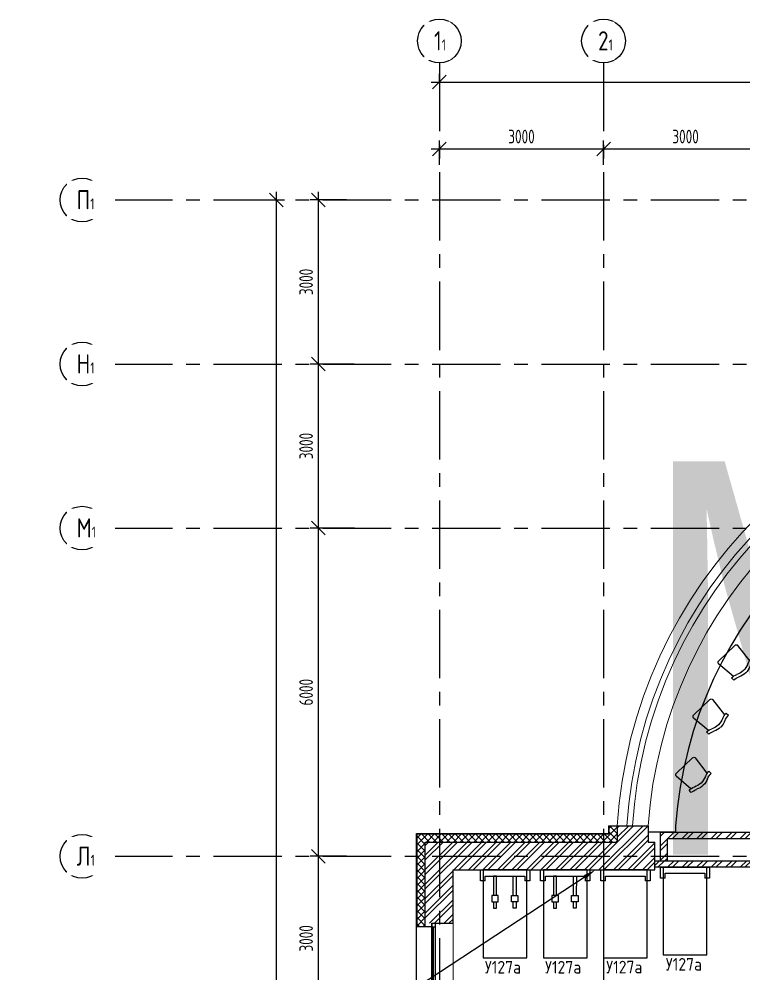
# Model space of a CAD drawing. Header units: millimetres. Extents: x -106726 to 8952771, y -150083 to 686385.
# Drawn here: x -14116 to -864, y 301245 to 318700 of the extents above; entities that cross this region are included whole.
import ezdxf
from ezdxf import colors
from ezdxf.entities.mleader import LeaderData, LeaderLine
from ezdxf.enums import TextEntityAlignment as Align
from ezdxf.math import Vec2, Vec3

# ---------------------------------------------------------------- set-up
doc = ezdxf.new("R2018")
doc.units = ezdxf.units.MM
doc.linetypes.add('CENTER', pattern=[2, 1.25, -0.25, 0.25, -0.25])
doc.layers.get('Defpoints').update_dxf_attribs({"color": 8})
doc.layers.add('АР_Названия помещений', color=124, linetype='Continuous', lineweight=5, plot=False)
doc.layers.add('АР_новое окно', color=160, linetype='Continuous')
doc.layers.add('АР_Номер помещения', color=1, linetype='Continuous', lineweight=25)
doc.layers.add('ТХ_мебель_библ', color=250, linetype='Continuous', lineweight=13)
doc.styles.add('ISOCPEUR', font='isocpeur.ttf', dxfattribs={"width": 0.7})
doc.styles.add('ISOCPEUR_1', font='isocpeur.ttf', dxfattribs={"width": 0.9, "height": 250})
doc.styles.get("Standard").update_dxf_attribs({"font": 'arial.ttf'})
doc.styles.add('ГОСТ 2.304', font='isocpeur.ttf', dxfattribs={"width": 0.7})
doc.dimstyles.new('СПДС', dxfattribs={"dimscale": 100, "dimtxt": 2.5, "dimasz": 2.5, "dimexe": 1.5, "dimexo": 0, "dimgap": 1, "dimtad": 1, "dimdec": 0, "dimrnd": 1, "dimtxsty": 'ГОСТ 2.304', "dimblk": 'OBLIQUE', "dimcen": 2.5, "dimdle": 1.5, "dimadec": 0, "dimazin": 2, "dimtfac": 0.75, "dimtdec": 0, "dimtmove": 1, "dimatfit": 3, "dimfxl": 1, "dimtolj": 1, "dimarcsym": 1})

# ---------------------------------------------------------------- blocks, each defined once
blk = doc.blocks.new('_Oblique')
at = {"color": 8, "linetype": 'ByBlock', "lineweight": -2}
blk.add_line((-0.5, -0.5), (0.5, 0.5), dxfattribs=at)
blk = doc.blocks.new('*D878')
at = {"color": 8, "lineweight": -2, "ltscale": 100, "transparency": 16777216}
for p, q in [((-8643, 300245), (-8643, 303545)), ((-8131, 303395), (-8793, 303395)), ((-7988, 300395), (-8793, 300395))]:
    blk.add_line(p, q, dxfattribs=at)
at = {"layer": 'Defpoints', "color": 0, "ltscale": 100, "transparency": 16777216}
for p in [(-8643, 303395), (-8131, 303395), (-7988, 300395)]:
    blk.add_point(p, dxfattribs=at)
at = {"color": 8, "lineweight": -2, "ltscale": 100, "transparency": 16777216, "xscale": 250, "yscale": 250, "zscale": 250}
for p, rotation in [((-8643, 303395), 90), ((-8643, 300395), 270)]:
    blk.add_blockref('_Oblique', p, dxfattribs=dict(at, rotation=rotation))
at = {"color": 8, "ltscale": 100, "transparency": 16777216, "insert": (-8868, 301895), "char_height": 250, "attachment_point": 5, "rotation": 90, "style": 'ГОСТ 2.304'}
blk.add_mtext('\\A1;3000', dxfattribs=at)
blk = doc.blocks.new('*D879')
at = {"color": 8, "lineweight": -2, "ltscale": 100, "transparency": 16777216}
for p, q in [((-8643, 303245), (-8643, 309545)), ((-7983, 309395), (-8793, 309395)), ((-8131, 303395), (-8793, 303395))]:
    blk.add_line(p, q, dxfattribs=at)
at = {"layer": 'Defpoints', "color": 0, "ltscale": 100, "transparency": 16777216}
for p in [(-8643, 309395), (-7983, 309395), (-8131, 303395)]:
    blk.add_point(p, dxfattribs=at)
at = {"color": 8, "lineweight": -2, "ltscale": 100, "transparency": 16777216, "xscale": 250, "yscale": 250, "zscale": 250}
for p, rotation in [((-8643, 309395), 90), ((-8643, 303395), 270)]:
    blk.add_blockref('_Oblique', p, dxfattribs=dict(at, rotation=rotation))
at = {"color": 8, "ltscale": 100, "transparency": 16777216, "insert": (-8868, 306395), "char_height": 250, "attachment_point": 5, "rotation": 90, "style": 'ГОСТ 2.304'}
blk.add_mtext('\\A1;6000', dxfattribs=at)
blk = doc.blocks.new('*D880')
at = {"color": 8, "lineweight": -2, "ltscale": 100, "transparency": 16777216}
for p, q in [((-8643, 309245), (-8643, 312545)), ((-8131, 312395), (-8793, 312395)), ((-7988, 309395), (-8793, 309395))]:
    blk.add_line(p, q, dxfattribs=at)
at = {"layer": 'Defpoints', "color": 0, "ltscale": 100, "transparency": 16777216}
for p in [(-8643, 312395), (-8131, 312395), (-7988, 309395)]:
    blk.add_point(p, dxfattribs=at)
at = {"color": 8, "lineweight": -2, "ltscale": 100, "transparency": 16777216, "xscale": 250, "yscale": 250, "zscale": 250}
for p, rotation in [((-8643, 312395), 90), ((-8643, 309395), 270)]:
    blk.add_blockref('_Oblique', p, dxfattribs=dict(at, rotation=rotation))
at = {"color": 8, "ltscale": 100, "transparency": 16777216, "insert": (-8868, 310895), "char_height": 250, "attachment_point": 5, "rotation": 90, "style": 'ГОСТ 2.304'}
blk.add_mtext('\\A1;3000', dxfattribs=at)
blk = doc.blocks.new('*D881')
at = {"color": 8, "lineweight": -2, "ltscale": 100, "transparency": 16777216}
for p, q in [((-8643, 312245), (-8643, 315545)), ((-8131, 315395), (-8793, 315395)), ((-7988, 312395), (-8793, 312395))]:
    blk.add_line(p, q, dxfattribs=at)
at = {"layer": 'Defpoints', "color": 0, "ltscale": 100, "transparency": 16777216}
for p in [(-8643, 315395), (-8131, 315395), (-7988, 312395)]:
    blk.add_point(p, dxfattribs=at)
at = {"color": 8, "lineweight": -2, "ltscale": 100, "transparency": 16777216, "xscale": 250, "yscale": 250, "zscale": 250}
for p, rotation in [((-8643, 315395), 90), ((-8643, 312395), 270)]:
    blk.add_blockref('_Oblique', p, dxfattribs=dict(at, rotation=rotation))
at = {"color": 8, "ltscale": 100, "transparency": 16777216, "insert": (-8868, 313895), "char_height": 250, "attachment_point": 5, "rotation": 90, "style": 'ГОСТ 2.304'}
blk.add_mtext('\\A1;3000', dxfattribs=at)
blk = doc.blocks.new('*D882')
at = {"color": 8, "lineweight": -2, "ltscale": 100, "transparency": 16777216}
for p, q in [((-9413, 315545), (-9413, 267330)), ((-9469, 315395), (-9263, 315395)), ((-9469, 267480), (-9263, 267480))]:
    blk.add_line(p, q, dxfattribs=at)
at = {"layer": 'Defpoints', "color": 0, "ltscale": 100, "transparency": 16777216}
for p in [(-9469, 315395), (-9469, 267480), (-9413, 267480)]:
    blk.add_point(p, dxfattribs=at)
at = {"color": 8, "lineweight": -2, "ltscale": 100, "transparency": 16777216, "xscale": 250, "yscale": 250, "zscale": 250}
for p, rotation in [((-9413, 315395), 90), ((-9413, 267480), 270)]:
    blk.add_blockref('_Oblique', p, dxfattribs=dict(at, rotation=rotation))
at = {"color": 8, "ltscale": 100, "transparency": 16777216, "insert": (-9638, 291438), "char_height": 250, "attachment_point": 5, "rotation": 90, "style": 'ГОСТ 2.304'}
blk.add_mtext('\\A1;47915', dxfattribs=at)
blk = doc.blocks.new('*D890')
at = {"color": 8, "lineweight": -2, "ltscale": 100, "transparency": 16777216}
for p, q in [((-6430, 316034), (-6430, 316478)), ((-3430, 316034), (-3430, 316478)), ((-6580, 316328), (-3280, 316328))]:
    blk.add_line(p, q, dxfattribs=at)
at = {"layer": 'Defpoints', "color": 0, "ltscale": 100, "transparency": 16777216}
for p in [(-3430, 316328), (-6430, 316034), (-3430, 316034)]:
    blk.add_point(p, dxfattribs=at)
at = {"color": 8, "lineweight": -2, "ltscale": 100, "transparency": 16777216, "xscale": 250, "yscale": 250, "zscale": 250, "rotation": 180}
blk.add_blockref('_Oblique', (-6430, 316328), dxfattribs=at)
at = {"color": 8, "lineweight": -2, "ltscale": 100, "transparency": 16777216, "xscale": 250, "yscale": 250, "zscale": 250}
blk.add_blockref('_Oblique', (-3430, 316328), dxfattribs=at)
at = {"color": 8, "ltscale": 100, "transparency": 16777216, "insert": (-4930, 316553), "char_height": 250, "attachment_point": 5, "style": 'ГОСТ 2.304'}
blk.add_mtext('\\A1;3000', dxfattribs=at)
blk = doc.blocks.new('*D891')
at = {"color": 8, "lineweight": -2, "ltscale": 100, "transparency": 16777216}
for p, q in [((-430, 317298), (-430, 316178)), ((-3430, 316034), (-3430, 316478)), ((-3580, 316328), (-280, 316328))]:
    blk.add_line(p, q, dxfattribs=at)
at = {"layer": 'Defpoints', "color": 0, "ltscale": 100, "transparency": 16777216}
for p in [(-430, 317298), (-430, 316328), (-3430, 316034)]:
    blk.add_point(p, dxfattribs=at)
at = {"color": 8, "lineweight": -2, "ltscale": 100, "transparency": 16777216, "xscale": 250, "yscale": 250, "zscale": 250, "rotation": 180}
blk.add_blockref('_Oblique', (-3430, 316328), dxfattribs=at)
at = {"color": 8, "lineweight": -2, "ltscale": 100, "transparency": 16777216, "xscale": 250, "yscale": 250, "zscale": 250}
blk.add_blockref('_Oblique', (-430, 316328), dxfattribs=at)
at = {"color": 8, "ltscale": 100, "transparency": 16777216, "insert": (-1930, 316553), "char_height": 250, "attachment_point": 5, "style": 'ГОСТ 2.304'}
blk.add_mtext('\\A1;3000', dxfattribs=at)
blk = doc.blocks.new('*D874')
at = {"color": 8, "lineweight": -2, "ltscale": 100, "transparency": 16777216}
for p, q in [((-6430, 317550), (-6430, 317700)), ((57080, 317550), (57080, 317700)), ((-6580, 317550), (57230, 317550))]:
    blk.add_line(p, q, dxfattribs=at)
at = {"layer": 'Defpoints', "color": 0, "ltscale": 100, "transparency": 16777216}
for p in [(-6430, 317550), (57080, 317550), (57080, 317550)]:
    blk.add_point(p, dxfattribs=at)
at = {"color": 8, "lineweight": -2, "ltscale": 100, "transparency": 16777216, "xscale": 250, "yscale": 250, "zscale": 250, "rotation": 180}
blk.add_blockref('_Oblique', (-6430, 317550), dxfattribs=at)
at = {"color": 8, "lineweight": -2, "ltscale": 100, "transparency": 16777216, "xscale": 250, "yscale": 250, "zscale": 250}
blk.add_blockref('_Oblique', (57080, 317550), dxfattribs=at)
at = {"color": 8, "ltscale": 100, "transparency": 16777216, "insert": (25325, 317775), "char_height": 250, "attachment_point": 5, "style": 'ГОСТ 2.304'}
blk.add_mtext('\\A1;63510', dxfattribs=at)
blk = doc.blocks.new('*U391')
at = {"color": 8, "style": 'ISOCPEUR', "width": 0.7, "flags": 1}
blk.add_attdef('КАТЕГОРИЯ', (-499, -2092), '', height=250, dxfattribs=at)
at = {"layer": 'АР_Номер помещения', "color": 8, "style": 'ISOCPEUR', "width": 0.7}
blk.add_attdef('НОМЕР_ПОМЕЩЕНИЯ', text='', height=300, dxfattribs=at).set_placement((-17855, 1633), align=Align.MIDDLE_CENTER)
blk = doc.blocks.new('*U332')
at = {"layer": 'АР_новое окно', "color": 8, "lineweight": 20}
for p, q in [((0, 3800), (-70, 3800)), ((0, 0), (-70, 0))]:
    blk.add_line(p, q, dxfattribs=at)
at = {"layer": 'АР_новое окно', "color": 8}
for p, q in [((-70, 3800), (-70, 0)), ((-70, 0), (-70, 3800)), ((0, 3730), (-70, 3730)), ((-35, 3730), (-35, 70)), ((0, 3800), (0, 0)), ((0, 70), (-70, 70))]:
    blk.add_line(p, q, dxfattribs=at)
blk = doc.blocks.new('Стул штабелируемый')
at = {"color": 8}
for p, q in [((138782, 14871), (138376, 14871)), ((138372, 14480), (138336, 14831)), ((138786, 14480), (138822, 14831)), ((138329, 14485), (138329, 14427)), ((138828, 14427), (138828, 14484))]:
    blk.add_line(p, q, dxfattribs=at)
for centre, radius, start, end in [((138376, 14831), 39.6, 90, 180), ((138782, 14831), 39.6, 360, 90), ((138318, 14169), 316, 67.3039, 87.9603), ((138316, 14127), 301, 65.8616, 87.6205), ((138585, 14768), 340, 244.7282, 269.0107), ((138579, 14693), 323, 244.4081, 269.9549), ((138579, 14750), 322, 270.0457, 295.6387), ((138579, 14692), 322, 270.0457, 295.6387), ((138840, 14169), 316, 92.0397, 112.6961), ((138838, 14123), 303, 91.7141, 113.2469)]:
    blk.add_arc(centre, radius, start, end, dxfattribs=at)
blk = doc.blocks.new('У112')
at = {"layer": 'ТХ_мебель_библ', "color": 8, "lineweight": 0, "ltscale": 100, "transparency": 33554687, "const_width": 2}
blk.add_lwpolyline([(262558, -187929), (262558, -188329), (261708, -188329), (261708, -187929)], close=True, dxfattribs=at)
blk = doc.blocks.new('бег дорожка')
at = {"color": 8}
blk.add_lwpolyline([(-53, 0), (-852, 0), (-852, 1604), (-53, 1604)], close=True, dxfattribs=at)
for points in [[(-818, 201), (-903, 201), (-903, 0), (-3, 0), (-3, 201), (-93, 201)], [(-815, 201), (-815, 111)], [(-90, 111), (-90, 201)], [(-815, 111), (-90, 111)]]:
    blk.add_lwpolyline(points, dxfattribs=at)
blk = doc.blocks.new('У127б')
at = {"color": 8, "ltscale": 250.120383}
for points in [[(190072, -190835), (189718, -190835), (189718, -190781), (190072, -190781)], [(190191, -190781), (190303, -190781), (190303, -190835), (190191, -190835)], [(190072, -191141), (189718, -191141), (189718, -191196), (190072, -191195)], [(190191, -191195), (190303, -191195), (190303, -191141), (190191, -191141)]]:
    blk.add_lwpolyline(points, dxfattribs=at)
for points in [[(190191, -190748), (190191, -190867), (190072, -190867), (190072, -190748)], [(190191, -191228), (190191, -191109), (190072, -191109), (190072, -191228)]]:
    blk.add_lwpolyline(points, close=True, dxfattribs=at)

msp = doc.modelspace()

# ---------------------------------------------------------------- hatches: boundary and pattern name
at = {"ltscale": 100}
h = msp.add_hatch(dxfattribs=at)
h.set_pattern_fill('ANSI37', color=256, scale=700)
h.set_pattern_definition([(45, (-982729.71, 338457.145), (-61.871843, 61.871843), []), (135, (-982729.71, 338457.145), (-61.871843, -61.871843), [])])
h.paths.add_polyline_path([(-6689.9, 303655), (-6689.7, 302105), (-6839.7, 302105), (-6839.9, 303805), (-3330.3, 303805), (-3330.3, 303955), (-3180.3, 303955), (-3180.3, 303655)])
h = msp.add_hatch(dxfattribs=at)
h.set_pattern_fill('ANSI32', color=256, scale=500)
h.set_pattern_definition([(45, (-951676.66, 349617.1), (-132.58252, 132.58252), []), (45, (-951588.28, 349617.1), (-132.58252, 132.58252), [])])
h.paths.add_polyline_path([(-2490.1, 303655), (-2613.4, 303655), (-2613.4, 303955), (-3180.3, 303955), (-3180.3, 303655.1), (-6690.1, 303655.1), (-6690.1, 302170), (-6180.1, 302170), (-6180.1, 303145), (-2490.1, 303144.7)])
h = msp.add_hatch(dxfattribs=at)
h.set_pattern_fill('ANSI32', color=256, scale=500)
h.set_pattern_definition([(45, (-58072.46, 184794.32), (-132.58252, 132.58252), []), (45, (-57984.07, 184794.32), (-132.58252, 132.58252), [])])
h.paths.add_polyline_path([(2569.9, 303834.8), (-2386.8, 303834.9), (-2386.8, 303315), (-2266.8, 303314.9), (-2266.8, 303714.7), (126.9, 303714.7), (126.9, 303314.9), (246.9, 303314.9), (246.9, 303714.7), (1047.1, 303714.7), (1047.1, 303314.9), (1167.1, 303314.9), (1167.1, 303714.7), (2569.9, 303714.7)])
h.paths.add_polyline_path([(2941.3, 303834.8), (2569.9, 303834.8), (2569.9, 303714.7), (2821.3, 303714.7), (2821.3, 303315), (2941.3, 303315)])
h = msp.add_hatch(dxfattribs=at)
h.set_pattern_fill('ANSI32', color=256, scale=500)
h.set_pattern_definition([(45, (-951637.16, 349631.48), (-132.58252, 132.58252), []), (45, (-951548.77, 349631.48), (-132.58252, 132.58252), [])])
h.paths.add_polyline_path([(398.5, 303194.9), (5369.9, 303195), (5369.9, 303315), (2207.9, 303315), (2207.9, 303315), (5649.9, 303315), (5649.9, 303595), (5769.9, 303595), (5769.9, 303315), (-1915.8, 303314.7), (-1871.9, 303310.9), (1011.8, 303310.9), (967.9, 303315), (1087.9, 303315), (1087.9, 303314.9), (2087.9, 303314.9), (2087.9, 303315), (967.9, 303315), (-230.1, 303314.8), (-230.1, 303194.9), (278.5, 303194.9)])
h = msp.add_hatch(dxfattribs=at)
h.set_pattern_fill('ANSI32', color=256, scale=500)
h.set_pattern_definition([(45, (-951637.16, 349511.46), (-132.58252, 132.58252), []), (45, (-951548.77, 349511.46), (-132.58252, 132.58252), [])])
h.paths.add_polyline_path([(-630.1, 303315), (-630.1, 303195), (-630.1, 303195), (-630.1, 303315), (-630.1, 303195), (-630.1, 303315), (-1918, 303315), (-1915.8, 303314.9), (-2035.8, 303315.1), (-2035.8, 303315), (-2490.1, 303315), (-2490.1, 303195), (-630.1, 303195), (-630.1, 303315), (-630.1, 303315), (-630.1, 303195), (-630.1, 303195), (-630.1, 303315), (-630.1, 303315), (-630.1, 303195)])

# ---------------------------------------------------------------- linework, layer by layer
at = {"linetype": 'CENTER', "ltscale": 1000}
for p, q in [((-6430.1, 317900.3), (-6430.1, 263425.1)), ((-3430.1, 317900.3), (-3430.1, 263425.1)), ((-12563.8, 315395), (70614.6, 315395)), ((-12563.8, 312395), (70614.6, 312395)), ((-12563.8, 309395), (70614.6, 309395)), ((-12563.8, 303395), (70614.6, 303395))]:
    msp.add_line(p, q, dxfattribs=at)
at = {"ltscale": 100}
for p, q in [((-3180.3, 303955), (-2613.4, 303955)), ((-6850.1, 303815), (-3340.3, 303815)), ((-6850.1, 290469.8), (-6850.1, 303815)), ((-6840.1, 303805), (-3330.3, 303805)), ((-6840.1, 302105), (-6840.1, 303805)), ((-2113.4, 303834.9), (-2613.4, 303834.9)), ((-6690.1, 302105), (-6690.1, 303655)), ((-6690.1, 303655), (-3180.3, 303655)), ((-2613.4, 303655), (-2490.1, 303655)), ((-2490.1, 303145), (-2490.1, 303655)), ((-6180.1, 302170), (-6180.1, 303145)), ((-6180.1, 303145), (-2490.1, 303145)), ((-6571.1, 302170), (-6180.1, 302170)), ((-6571.1, 302105), (-6571.1, 302170)), ((-6571.1, 302105), (-6690.1, 302105))]:
    msp.add_line(p, q, dxfattribs=at)
at = {"linetype": 'Continuous', "ltscale": 100}
for p, q in [((-2386.8, 303834.9), (2941.3, 303834.8)), ((-2386.8, 303314.9), (-2386.8, 303834.9)), ((126.9, 303714.7), (-2266.8, 303714.7)), ((-2266.8, 303714.7), (-2266.8, 303314.9))]:
    msp.add_line(p, q, dxfattribs=at)
at = {"lineweight": 15, "ltscale": 100}
for p, q in [((-6180.1, 301320), (-6180.1, 302630)), ((-6571.1, 298370), (-6571.1, 302170)), ((-6180.1, 298370), (-6180.1, 302170))]:
    msp.add_line(p, q, dxfattribs=at)
at = {"ltscale": 100}
for points in [[(-3340.3, 303955), (-3340.3, 303815)], [(-3340.3, 303955), (-3180.3, 303955)], [(-3330.3, 303955), (-3330.3, 303805)], [(-3180.3, 303955), (-3180.3, 303655)], [(-2613.4, 303955), (-2613.4, 303655)], [(-2113.4, 303955), (-2113.4, 303834.9)], [(-6689.7, 302105), (-6850.1, 302105)]]:
    msp.add_lwpolyline(points, dxfattribs=at)
at = {"linetype": 'Continuous', "ltscale": 100}
for points in [[(-2490.1, 303315), (-2035.8, 303315)], [(-630.1, 303195), (-2490.1, 303195)], [(-2050.5, 303315), (-630.1, 303315)]]:
    msp.add_lwpolyline(points, dxfattribs=at)
at = {"ltscale": 0.5}
for centre in [(-6430.1, 318300.3), (-3430.1, 318300.3), (-12963.8, 315395), (-12963.8, 312395), (-12963.8, 309395), (-12963.8, 303395)]:
    msp.add_circle(centre, 400, dxfattribs=at)
at = {"lineweight": 18, "ltscale": 100}
for radius, start, end in [(8768.1, 93.66184, 176.33816), (8202.4, 93.91476, 176.08524)]:
    msp.add_arc((5569.9, 303395), radius, start, end, dxfattribs=at)
at = {"lineweight": 15, "ltscale": 100}
for radius, start, end in [(8590, 93.73788, 176.26212), (8490, 93.78198, 176.21802)]:
    msp.add_arc((5569.9, 303395), radius, start, end, dxfattribs=at)
at = {"ltscale": 100}
msp.add_arc((5573.6, 303391.4), 7707.5, 94.19348, 175.80652, dxfattribs=at)

# ---------------------------------------------------------------- block references
ref = msp.add_blockref('*U391', (27575, 305457.4))
lines = msp.add_mtext('\\W0.8000;Многофункциональный информационный библиотечный центр с зоной для индивидуальных занятий', dxfattribs={"layer": 'АР_Названия помещений', "color": 8, "insert": (-2789.5, 310617.3), "char_height": 7190.015, "width": 926.94, "attachment_point": 1})
ref.add_attrib('ИМЯ_ПОМЕЩЕНИЯ', '', (-2789.5, 310617.3), dxfattribs={"flags": 104}).embed_mtext(lines)
at = {"xscale": -1}
for name, p, rotation in [('Стул штабелируемый', (109142.6, 392285.2), 43.79567379570013), ('Стул штабелируемый', (108685.1, 391294.6), 43.79567379570013), ('Стул штабелируемый', (108367.7, 390229.7), 43.79567379570013), ('*U332', (-6501.1, 302170), 180)]:
    msp.add_blockref(name, p, dxfattribs=dict(at, rotation=rotation))
at = {"rotation": 270}
msp.add_blockref('У112', (187370, 566392.8, 0), dxfattribs=at)
at = {"ltscale": 250.120383}
for name, p, xscale, rotation in [('бег дорожка', (-1487.4, 303195), -1, 180), ('бег дорожка', (-4777.4, 303145), -1, 180), ('У127б', (-196223, 492751.7), -1.000000000000002, 90), ('бег дорожка', (-3677.4, 303145), -1, 180), ('У127б', (-195123, 492751.7), -1.000000000000002, 90), ('бег дорожка', (-2577.4, 303145), -1, 180)]:
    msp.add_blockref(name, p, dxfattribs=dict(at, xscale=xscale, rotation=rotation))

# ---------------------------------------------------------------- texts
at = {"style": 'ISOCPEUR_1', "width": 0.9}
for p in [(-5599.4, 301252), (-4499.4, 301252), (-3381.3, 301255.4), (-2291.4, 301305.3)]:
    msp.add_text('У127а', height=230, dxfattribs=at).set_placement(p)

# ---------------------------------------------------------------- dimensions: what is measured, and where the dimension line sits
at = {"ltscale": 100}
for base, p1, p2, picture, middle in [((-430.1, 316327.9), (-3430.1, 316034), (-430.1, 317297.7), '*D891', (-1930.1, 316552.9)), ((-3430.1, 316327.9), (-6430.1, 316034), (-3430.1, 316034), '*D890', (-4930.1, 316552.9))]:
    dim = msp.add_linear_dim(base=base, p1=p1, p2=p2, dimstyle='СПДС', override={"dimclrd": 8, "dimclre": 8, "dimclrt": 8}, dxfattribs=at)
    dim.commit()
    dim.dimension.update_dxf_attribs({"geometry": picture, "text_midpoint": middle})
for base, p1, p2, picture, middle in [((-9413.3, 267480), (-9469.1, 315395), (-9469.1, 267480), '*D882', (-9638.3, 291437.5)), ((-8642.7, 315395), (-7988.5, 312395), (-8131.5, 315395), '*D881', (-8867.7, 313895)), ((-8642.7, 312395), (-7988.5, 309395), (-8131.5, 312395), '*D880', (-8867.7, 310895)), ((-8642.7, 309395), (-8131.5, 303395), (-7983.3, 309395), '*D879', (-8867.7, 306395)), ((-8642.7, 303395), (-7988.5, 300395), (-8131.5, 303395), '*D878', (-8867.7, 301895))]:
    dim = msp.add_linear_dim(base=base, p1=p1, p2=p2, angle=90, dimstyle='СПДС', override={"dimclrd": 8, "dimclre": 8, "dimclrt": 8}, dxfattribs=at)
    dim.commit()
    dim.dimension.update_dxf_attribs({"geometry": picture, "text_midpoint": middle})

# ---------------------------------------------------------------- next in the draw order: texts
at = {"char_height": 350, "attachment_point": 1, "line_spacing_factor": 1.149209, "style": 'ГОСТ 2.304', "bg_fill": 2}
for s, insert, width in [('{\\W0.8;1\\H0.57143x;1}', (-6529.9, 318478.1), 123.867), ('{\\W0.8;2\\H0.57143x;1}', (-3529.9, 318478.1), 123.867), ('{\\W0.8;П\\H0.57143x;1}', (-13063.6, 315572.8), 528.82), ('{\\W0.8;Н\\H0.57143x;1}', (-13063.6, 312572.8), 528.82), ('{\\W0.8;М\\H0.57143x;1}', (-13063.6, 309572.8), 528.82), ('{\\W0.8;Л\\H0.57143x;1}', (-13063.6, 303572.8), 528.82)]:
    msp.add_mtext(s, dxfattribs=dict(at, insert=insert, width=width))

# ---------------------------------------------------------------- next in the draw order: dimensions: what is measured, and where the dimension line sits
at = {"ltscale": 100}
dim = msp.add_linear_dim(base=(57079.9, 317550.3), p1=(-6430.1, 317550.3), p2=(57079.9, 317550.3), dimstyle='СПДС', override={"dimclrd": 8, "dimclre": 8, "dimclrt": 8}, dxfattribs=at)
dim.commit()
dim.dimension.update_dxf_attribs({"geometry": '*D874', "text_midpoint": (25324.9, 317775.3)})

# ---------------------------------------------------------------- next in the draw order: leaders
ml = msp.add_multileader_mtext('Standard')
ml.set_content('\\pxsm1,qc;{\\C8;предусмотреть усиление}', color=7, style='ГОСТ 2.304')
ml.set_leader_properties(color=8, lineweight=25)
ml.build(insert=Vec2(0, 0))
ml.multileader.update_dxf_attribs({"text_left_attachment_type": 6, "text_right_attachment_type": 6, "dogleg_length": 150, "arrow_head_size": 225, "scale": 75})
ctx = ml.context
ctx.base_point, ctx.scale, ctx.char_height, ctx.arrow_head_size, ctx.landing_gap_size, ctx.plane_origin = Vec3(-9504.2, 300877.3), 75, 187.5, 225, 150, Vec3(19917, 284832.4)
ctx.left_attachment, ctx.right_attachment, ctx.text_align_type = 6, 6, 1
notes = []
notes.append((ctx, [(1, (1, 1, 0), (-7032.9, 300877.3), (-1, 0), 150, [(1, [(-3580, 303145)], 0, [])])]))
ctx.mtext.insert, ctx.mtext.width, ctx.mtext.defined_height, ctx.mtext.alignment, ctx.mtext.line_spacing_factor, ctx.mtext.flow_direction = Vec3(-8343.6, 301121.1), 2623.525, 2263.3, 2, 0.8, 5
for ctx, leaders in notes:
    for number, flags, end, landing, length, lines in leaders:
        leader = LeaderData()
        leader.index, (leader.has_last_leader_line, leader.has_dogleg_vector, leader.attachment_direction) = number, flags
        leader.last_leader_point, leader.dogleg_vector, leader.dogleg_length = Vec3(end), Vec3(landing), length
        for number, points, colour, breaks in lines:
            line = LeaderLine()
            line.index, line.vertices, line.color, line.breaks = number, Vec3.list(points), colors.encode_raw_color(colour), breaks
            leader.lines.append(line)
        ctx.leaders.append(leader)

doc.saveas('drawing.dxf')
